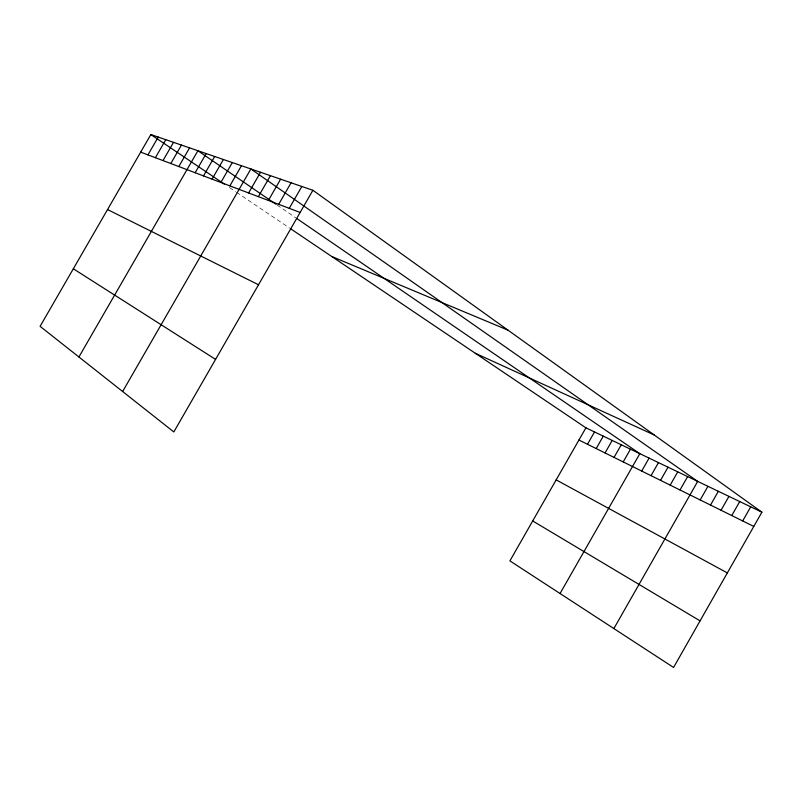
<?xml version="1.0" encoding="UTF-8"?>
<svg xmlns="http://www.w3.org/2000/svg" width="802" height="802" viewBox="0 0 802 802"><rect width="100%" height="100%" fill="white"/><g stroke="black" fill="none" stroke-linecap="round" stroke-linejoin="round"><path stroke-width="0.6" stroke-dasharray="4.01 3.01" d="M229.402 187.498L235.467 191.588M236.48 192.269L289.231 227.828M277.061 204.991L295.748 217.803"/><path stroke-width="1.2" d="M670.191 485.13L677.76 471.847M680.016 489.982L687.645 476.588M613.861 628.567L697.7 481.411L250.876 168.951L122.636 391.516M700.176 499.937L707.935 486.313M710.522 505.049L718.351 491.305M721.048 510.252L728.948 496.388M731.765 515.546L739.735 501.551M742.682 520.939L750.712 506.824M312.89 190.285L173.823 431.947L40.1 326.334L150.846 134.546L312.89 190.285L761.9 512.177L673.57 667.454L509.902 560.869L585.901 427.827L290.224 228.5M587.495 444.268L594.523 431.957M596.197 448.569L603.284 436.158M605.049 452.95L612.197 440.428M614.051 457.391L621.259 444.769M623.204 461.912L630.472 449.18M560.047 593.53L639.836 453.671L296.77 218.505M641.7 471.045L649.079 458.102M651.034 475.666L658.482 462.614M660.527 480.358L668.036 467.195M212.069 179.137L223.387 159.498M220.851 182.455L232.319 162.565M229.863 185.863L241.472 165.723M248.61 192.961L260.53 172.27M258.364 196.64L270.434 175.678M268.379 200.43L280.61 179.187M278.675 204.33L291.076 182.776M289.251 208.33L301.833 186.475M147.949 154.886L158.225 137.082M155.387 157.703L165.783 139.688M162.996 160.58L173.523 142.345M170.806 163.528L181.452 145.072M178.796 166.555L189.583 147.869M78.917 356.99L197.904 150.736L276.088 204.33M195.147 172.741L206.194 153.583M203.497 175.899L214.685 156.5M140.691 152.139L300.138 212.45M331.737 256.49L507.997 330.153M475.305 353.271L654.161 434.945M585.901 427.827L761.9 512.177M578.924 440.037L753.79 526.433M107.538 209.553L258.515 284.77M556.167 479.877L727.344 572.919M532.698 520.959L700.066 620.868M73.333 268.78L215.568 359.406M150.846 134.546L224.309 184.069"/></g></svg>
